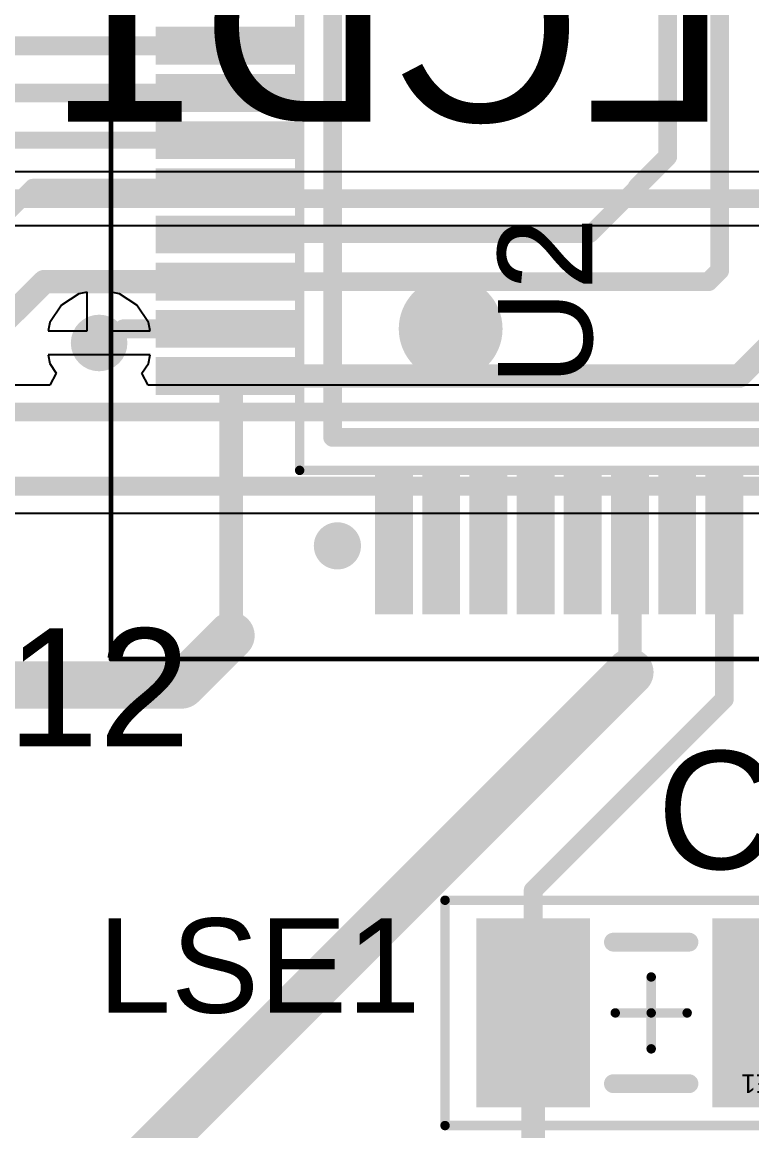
# Model space of a CAD drawing. Header units: inches. Extents: x 0 to 7.57, y 0 to 3.51.
# Drawn here: x 1.0339 to 1.3382, y 1.185 to 1.6476 of the extents above; entities that cross this region are included whole.
import ezdxf

# ---------------------------------------------------------------- set-up
doc = ezdxf.new("R2010")
doc.units = ezdxf.units.IN
doc.header["$MEASUREMENT"] = 0
for name, color, linetype in [('Bottom Courtyard', 56, 'Continuous'), ('Bottom Solder', 6, 'Continuous'), ('L1', 1, 'Continuous'), ('L2', 5, 'Continuous'), ('Top Courtyard', 56, 'Continuous'), ('Top Overlay', 2, 'Continuous'), ('Top Paste', 8, 'Continuous'), ('Top Solder', 216, 'Continuous'), ('Via Holes', 16, 'Continuous')]:
    doc.layers.add(name, color=color, linetype=linetype)
doc.styles.add('Arial', font='', dxfattribs={"height": 0.2})
doc.styles.get('Arial').set_extended_font_data('Arial')

# ---------------------------------------------------------------- blocks, each defined once
blk = doc.blocks.new('STM32U575VI_6')
at = {"layer": 'L1'}
for points in [[(-0.242126, 0.27561025), (-0.242126, 0.33368115), (-0.230315, 0.33368115), (-0.230315, 0.27561025)], [(-0.2224409, 0.27561025), (-0.2224409, 0.33368115), (-0.2106299, 0.33368115), (-0.2106299, 0.27561025)], [(-0.2027559, 0.27561025), (-0.2027559, 0.33368115), (-0.1909449, 0.33368115), (-0.1909449, 0.27561025)], [(-0.1830709, 0.27561025), (-0.1830709, 0.33368115), (-0.1712599, 0.33368115), (-0.1712599, 0.27561025)], [(-0.1633858, 0.27561025), (-0.1633858, 0.33368115), (-0.1515748, 0.33368115), (-0.1515748, 0.27561025)], [(-0.1437008, 0.27561025), (-0.1437008, 0.33368115), (-0.1318898, 0.33368115), (-0.1318898, 0.27561025)], [(-0.1240157, 0.27561025), (-0.1240157, 0.33368115), (-0.1122047, 0.33368115), (-0.1122047, 0.27561025)], [(-0.1043307, 0.27561025), (-0.1043307, 0.33368115), (-0.0925197, 0.33368115), (-0.0925197, 0.27561025)], [(-0.33368115, 0.242126), (-0.27561025, 0.242126), (-0.27561025, 0.230315), (-0.33368115, 0.230315)], [(-0.33368115, 0.2224409), (-0.27561025, 0.2224409), (-0.27561025, 0.2106299), (-0.33368115, 0.2106299)], [(-0.33368115, 0.2027559), (-0.27561025, 0.2027559), (-0.27561025, 0.1909449), (-0.33368115, 0.1909449)], [(-0.33368115, 0.1830709), (-0.27561025, 0.1830709), (-0.27561025, 0.1712599), (-0.33368115, 0.1712599)], [(-0.33368115, 0.1633858), (-0.27561025, 0.1633858), (-0.27561025, 0.1515748), (-0.33368115, 0.1515748)], [(-0.33368115, 0.1437008), (-0.27561025, 0.1437008), (-0.27561025, 0.1318898), (-0.33368115, 0.1318898)], [(-0.33368115, 0.1240157), (-0.27561025, 0.1240157), (-0.27561025, 0.1122047), (-0.33368115, 0.1122047)], [(-0.33368115, 0.1043307), (-0.27561025, 0.1043307), (-0.27561025, 0.0925197), (-0.33368115, 0.0925197)]]:
    blk.add_hatch(color=1, dxfattribs=at).paths.add_polyline_path(points)
at = {"layer": 'Top Paste'}
for points in [[(-0.242126, 0.27561025), (-0.242126, 0.33368115), (-0.230315, 0.33368115), (-0.230315, 0.27561025)], [(-0.2224409, 0.27561025), (-0.2224409, 0.33368115), (-0.2106299, 0.33368115), (-0.2106299, 0.27561025)], [(-0.2027559, 0.27561025), (-0.2027559, 0.33368115), (-0.1909449, 0.33368115), (-0.1909449, 0.27561025)], [(-0.1830709, 0.27561025), (-0.1830709, 0.33368115), (-0.1712599, 0.33368115), (-0.1712599, 0.27561025)], [(-0.1633858, 0.27561025), (-0.1633858, 0.33368115), (-0.1515748, 0.33368115), (-0.1515748, 0.27561025)], [(-0.1437008, 0.27561025), (-0.1437008, 0.33368115), (-0.1318898, 0.33368115), (-0.1318898, 0.27561025)], [(-0.1240157, 0.27561025), (-0.1240157, 0.33368115), (-0.1122047, 0.33368115), (-0.1122047, 0.27561025)], [(-0.1043307, 0.27561025), (-0.1043307, 0.33368115), (-0.0925197, 0.33368115), (-0.0925197, 0.27561025)], [(-0.33368115, 0.242126), (-0.27561025, 0.242126), (-0.27561025, 0.230315), (-0.33368115, 0.230315)], [(-0.33368115, 0.2224409), (-0.27561025, 0.2224409), (-0.27561025, 0.2106299), (-0.33368115, 0.2106299)], [(-0.33368115, 0.2027559), (-0.27561025, 0.2027559), (-0.27561025, 0.1909449), (-0.33368115, 0.1909449)], [(-0.33368115, 0.1830709), (-0.27561025, 0.1830709), (-0.27561025, 0.1712599), (-0.33368115, 0.1712599)], [(-0.33368115, 0.1633858), (-0.27561025, 0.1633858), (-0.27561025, 0.1515748), (-0.33368115, 0.1515748)], [(-0.33368115, 0.1437008), (-0.27561025, 0.1437008), (-0.27561025, 0.1318898), (-0.33368115, 0.1318898)], [(-0.33368115, 0.1240157), (-0.27561025, 0.1240157), (-0.27561025, 0.1122047), (-0.33368115, 0.1122047)], [(-0.33368115, 0.1043307), (-0.27561025, 0.1043307), (-0.27561025, 0.0925197), (-0.33368115, 0.0925197)]]:
    blk.add_hatch(color=8, dxfattribs=at).paths.add_polyline_path(points)
at = {"layer": 'Top Solder'}
for points in [[(-0.244126, 0.27361025), (-0.244126, 0.33568115), (-0.228315, 0.33568115), (-0.228315, 0.27361025)], [(-0.2244409, 0.27361025), (-0.2244409, 0.33568115), (-0.2086299, 0.33568115), (-0.2086299, 0.27361025)], [(-0.2047559, 0.27361025), (-0.2047559, 0.33568115), (-0.1889449, 0.33568115), (-0.1889449, 0.27361025)], [(-0.1850709, 0.27361025), (-0.1850709, 0.33568115), (-0.1692599, 0.33568115), (-0.1692599, 0.27361025)], [(-0.1653858, 0.27361025), (-0.1653858, 0.33568115), (-0.1495748, 0.33568115), (-0.1495748, 0.27361025)], [(-0.1457008, 0.27361025), (-0.1457008, 0.33568115), (-0.1298898, 0.33568115), (-0.1298898, 0.27361025)], [(-0.1260157, 0.27361025), (-0.1260157, 0.33568115), (-0.1102047, 0.33568115), (-0.1102047, 0.27361025)], [(-0.1063307, 0.27361025), (-0.1063307, 0.33568115), (-0.0905197, 0.33568115), (-0.0905197, 0.27361025)], [(-0.33568115, 0.244126), (-0.27361025, 0.244126), (-0.27361025, 0.228315), (-0.33568115, 0.228315)], [(-0.33568115, 0.2244409), (-0.27361025, 0.2244409), (-0.27361025, 0.2086299), (-0.33568115, 0.2086299)], [(-0.33568115, 0.2047559), (-0.27361025, 0.2047559), (-0.27361025, 0.1889449), (-0.33568115, 0.1889449)], [(-0.33568115, 0.1850709), (-0.27361025, 0.1850709), (-0.27361025, 0.1692599), (-0.33568115, 0.1692599)], [(-0.33568115, 0.1653858), (-0.27361025, 0.1653858), (-0.27361025, 0.1495748), (-0.33568115, 0.1495748)], [(-0.33568115, 0.1457008), (-0.27361025, 0.1457008), (-0.27361025, 0.1298898), (-0.33568115, 0.1298898)], [(-0.33568115, 0.1260157), (-0.27361025, 0.1260157), (-0.27361025, 0.1102047), (-0.33568115, 0.1102047)], [(-0.33568115, 0.1063307), (-0.27361025, 0.1063307), (-0.27361025, 0.0905197), (-0.33568115, 0.0905197)]]:
    blk.add_hatch(color=216, dxfattribs=at).paths.add_polyline_path(points)
at = {"layer": 'Top Courtyard'}
for points in [[(-0.3543307, 0.3543307, 0.0019685, 0.0019685, 0), (-0.3543307, -0.3543307, 0.0019685, 0.0019685, 0)], [(-0.3543307, 0.3543307, 0.0019685, 0.0019685, 0), (0.3543307, 0.3543307, 0.0019685, 0.0019685, 0)], [(-0.2755906, 0.2755906, 0.003937, 0.003937, 0), (-0.2755906, -0.2755906, 0.003937, 0.003937, 0)], [(-0.2755906, 0.2755906, 0.003937, 0.003937, 0), (0.2755906, 0.2755906, 0.003937, 0.003937, 0)]]:
    blk.add_lwpolyline(points, format="xyseb", dxfattribs=at)
for points in [[(-0.3548228, 0.3543307, 0.0009842, 0.0009842, 1), (-0.3538386, 0.3543307, 0.0009842, 0.0009842, 1)], [(-0.3548228, 0.3543307, 0.0009842, 0.0009842, 1), (-0.3538386, 0.3543307, 0.0009842, 0.0009842, 1)], [(-0.2765748, 0.2755906, 0.0019685, 0.0019685, 1), (-0.2746064, 0.2755906, 0.0019685, 0.0019685, 1)], [(-0.2765748, 0.2755906, 0.0019685, 0.0019685, 1), (-0.2746064, 0.2755906, 0.0019685, 0.0019685, 1)]]:
    blk.add_lwpolyline(points, format="xyseb", close=True, dxfattribs=at)
at = {"layer": 'Top Overlay'}
for points in [[(-0.3031496, 0.2598425, 0.011811, 0.011811, 1), (-0.3110236, 0.2598425, 0.011811, 0.011811, 1)], [(-0.3139763, 0.2598425, 0.0059055, 0.0059055, 1), (-0.3080709, 0.2598425, 0.0059055, 0.0059055, 1)], [(-0.3061023, 0.2598425, 0.0059055, 0.0059055, 1), (-0.3001969, 0.2598425, 0.0059055, 0.0059055, 1)], [(-0.2637795, 0.261811, 0.003937, 0.003937, 1), (-0.2598425, 0.261811, 0.003937, 0.003937, 1)], [(-0.2637795, 0.261811, 0.003937, 0.003937, 1), (-0.2598425, 0.261811, 0.003937, 0.003937, 1)], [(-0.2066929, 0.2125984, 0.023622, 0.023622, 1), (-0.2263779, 0.2125984, 0.023622, 0.023622, 1)], [(-0.2322834, 0.2125984, 0.011811, 0.011811, 1), (-0.2204724, 0.2125984, 0.011811, 0.011811, 1)], [(-0.2125984, 0.2125984, 0.011811, 0.011811, 1), (-0.2007874, 0.2125984, 0.011811, 0.011811, 1)]]:
    blk.add_lwpolyline(points, format="xyseb", close=True, dxfattribs=at)
for points in [[(-0.261811, 0.261811, 0.007874, 0.007874, 0), (0.261811, 0.261811, 0.007874, 0.007874, 0)], [(-0.261811, 0.261811, 0.007874, 0.007874, 0), (-0.261811, -0.261811, 0.007874, 0.007874, 0)]]:
    blk.add_lwpolyline(points, format="xyseb", dxfattribs=at)
at = {"layer": 'Top Courtyard', "style": 'Arial'}
blk.add_text('U2', height=0.0393701, dxfattribs=at).set_placement((-0.2401571, 0.1535433))
blk = doc.blocks.new('SC_32S32_768_H_20PPM12_5_F_42')
at = {"layer": 'L1'}
for points in [[(-0.06889765, -0.03543305), (-0.06889765, 0.03543305), (-0.02952755, 0.03543305), (-0.02952755, -0.03543305)], [(0.02952755, -0.03543305), (0.02952755, 0.03543305), (0.06889765, 0.03543305), (0.06889765, -0.03543305)]]:
    blk.add_hatch(color=1, dxfattribs=at).paths.add_polyline_path(points)
at = {"layer": 'Top Paste'}
for points in [[(-0.06889765, -0.03543305), (-0.06889765, 0.03543305), (-0.02952755, 0.03543305), (-0.02952755, -0.03543305)], [(0.02952755, -0.03543305), (0.02952755, 0.03543305), (0.06889765, 0.03543305), (0.06889765, -0.03543305)]]:
    blk.add_hatch(color=8, dxfattribs=at).paths.add_polyline_path(points)
at = {"layer": 'Top Solder'}
for points in [[(-0.07289765, -0.03943305), (-0.07289765, 0.03943305), (-0.02552755, 0.03943305), (-0.02552755, -0.03943305)], [(0.02552755, -0.03943305), (0.02552755, 0.03943305), (0.07289765, 0.03943305), (0.07289765, -0.03943305)]]:
    blk.add_hatch(color=216, dxfattribs=at).paths.add_polyline_path(points)
at = {"layer": 'Top Courtyard'}
for points in [[(0.0859921, 0.047, 0.003937, 0.003937, 0), (-0.087, 0.047, 0.003937, 0.003937, 0)], [(-0.087, 0.047, 0.003937, 0.003937, 0), (-0.087, -0.047, 0.003937, 0.003937, 0)], [(0.0859921, 0.047, 0.003937, 0.003937, 0), (0.0859921, -0.047, 0.003937, 0.003937, 0)], [(0, 0.015, 0.003937, 0.003937, 0), (0, 0, 0.003937, 0.003937, 0)], [(0, 0, 0.003937, 0.003937, 0), (-0.015, 0, 0.003937, 0.003937, 0)], [(0.015, 0, 0.003937, 0.003937, 0), (0, 0, 0.003937, 0.003937, 0)], [(0, 0, 0.003937, 0.003937, 0), (0, -0.015, 0.003937, 0.003937, 0)], [(0.0859921, -0.047, 0.003937, 0.003937, 0), (-0.087, -0.047, 0.003937, 0.003937, 0)]]:
    blk.add_lwpolyline(points, format="xyseb", dxfattribs=at)
for points in [[(-0.0879842, 0.047, 0.0019685, 0.0019685, 1), (-0.0860158, 0.047, 0.0019685, 0.0019685, 1)], [(-0.0879842, 0.047, 0.0019685, 0.0019685, 1), (-0.0860158, 0.047, 0.0019685, 0.0019685, 1)], [(0.0850079, 0.047, 0.0019685, 0.0019685, 1), (0.0869763, 0.047, 0.0019685, 0.0019685, 1)], [(0.0850079, 0.047, 0.0019685, 0.0019685, 1), (0.0869763, 0.047, 0.0019685, 0.0019685, 1)], [(-0.0009842, 0.015, 0.0019685, 0.0019685, 1), (0.0009842, 0.015, 0.0019685, 0.0019685, 1)], [(-0.0159842, 0, 0.0019685, 0.0019685, 1), (-0.0140158, 0, 0.0019685, 0.0019685, 1)], [(-0.0009842, 0, 0.0019685, 0.0019685, 1), (0.0009842, 0, 0.0019685, 0.0019685, 1)], [(-0.0009842, 0, 0.0019685, 0.0019685, 1), (0.0009842, 0, 0.0019685, 0.0019685, 1)], [(-0.0009842, 0, 0.0019685, 0.0019685, 1), (0.0009842, 0, 0.0019685, 0.0019685, 1)], [(-0.0009842, 0, 0.0019685, 0.0019685, 1), (0.0009842, 0, 0.0019685, 0.0019685, 1)], [(0.0140158, 0, 0.0019685, 0.0019685, 1), (0.0159842, 0, 0.0019685, 0.0019685, 1)], [(-0.0009842, -0.015, 0.0019685, 0.0019685, 1), (0.0009842, -0.015, 0.0019685, 0.0019685, 1)], [(-0.0879842, -0.047, 0.0019685, 0.0019685, 1), (-0.0860158, -0.047, 0.0019685, 0.0019685, 1)], [(-0.0879842, -0.047, 0.0019685, 0.0019685, 1), (-0.0860158, -0.047, 0.0019685, 0.0019685, 1)], [(0.0850079, -0.047, 0.0019685, 0.0019685, 1), (0.0869763, -0.047, 0.0019685, 0.0019685, 1)], [(0.0850079, -0.047, 0.0019685, 0.0019685, 1), (0.0869763, -0.047, 0.0019685, 0.0019685, 1)]]:
    blk.add_lwpolyline(points, format="xyseb", close=True, dxfattribs=at)
at = {"layer": 'Top Overlay'}
for points in [[(-0.087, 0.047, 0.003937, 0.003937, 0), (-0.087, 0, 0.003937, 0.003937, 0)], [(0.086, 0.047, 0.003937, 0.003937, 0), (-0.0866142, 0.047, 0.003937, 0.003937, 0)], [(0.086, 0.047, 0.003937, 0.003937, 0), (0.086, -0.047, 0.003937, 0.003937, 0)], [(0.015748, 0.0295276, 0.007874, 0.007874, 0), (-0.015748, 0.0295276, 0.007874, 0.007874, 0)], [(-0.087, 0, 0.003937, 0.003937, 0), (-0.087, -0.047, 0.003937, 0.003937, 0)], [(0.015748, -0.0295276, 0.007874, 0.007874, 0), (-0.015748, -0.0295276, 0.007874, 0.007874, 0)], [(0.086, -0.047, 0.003937, 0.003937, 0), (-0.0866142, -0.047, 0.003937, 0.003937, 0)]]:
    blk.add_lwpolyline(points, format="xyseb", dxfattribs=at)
for points in [[(-0.0879842, 0.047, 0.0019685, 0.0019685, 1), (-0.0860158, 0.047, 0.0019685, 0.0019685, 1)], [(-0.0875984, 0.047, 0.0019685, 0.0019685, 1), (-0.08563, 0.047, 0.0019685, 0.0019685, 1)], [(0.0850158, 0.047, 0.0019685, 0.0019685, 1), (0.0869842, 0.047, 0.0019685, 0.0019685, 1)], [(0.0850158, 0.047, 0.0019685, 0.0019685, 1), (0.0869842, 0.047, 0.0019685, 0.0019685, 1)], [(-0.0177165, 0.0295276, 0.003937, 0.003937, 1), (-0.0137795, 0.0295276, 0.003937, 0.003937, 1)], [(0.0137795, 0.0295276, 0.003937, 0.003937, 1), (0.0177165, 0.0295276, 0.003937, 0.003937, 1)], [(-0.0879842, 0, 0.0019685, 0.0019685, 1), (-0.0860158, 0, 0.0019685, 0.0019685, 1)], [(-0.0879842, 0, 0.0019685, 0.0019685, 1), (-0.0860158, 0, 0.0019685, 0.0019685, 1)], [(-0.0177165, -0.0295276, 0.003937, 0.003937, 1), (-0.0137795, -0.0295276, 0.003937, 0.003937, 1)], [(0.0137795, -0.0295276, 0.003937, 0.003937, 1), (0.0177165, -0.0295276, 0.003937, 0.003937, 1)], [(-0.0879842, -0.047, 0.0019685, 0.0019685, 1), (-0.0860158, -0.047, 0.0019685, 0.0019685, 1)], [(-0.0875984, -0.047, 0.0019685, 0.0019685, 1), (-0.08563, -0.047, 0.0019685, 0.0019685, 1)], [(0.0850158, -0.047, 0.0019685, 0.0019685, 1), (0.0869842, -0.047, 0.0019685, 0.0019685, 1)], [(0.0850158, -0.047, 0.0019685, 0.0019685, 1), (0.0869842, -0.047, 0.0019685, 0.0019685, 1)]]:
    blk.add_lwpolyline(points, format="xyseb", close=True, dxfattribs=at)
at = {"layer": 'Top Courtyard', "style": 'Arial'}
blk.add_text('LSE1', height=0.007874, dxfattribs=at).set_placement((-0.0644252, 0.0255742))
blk = doc.blocks.new('FMC_160LCD_V2_B_46')
at = {"layer": 'Bottom Courtyard', "style": 'Arial', "text_generation_flag": 2}
blk.add_text('LCD1', height=0.0787402, rotation=180, dxfattribs=at).set_placement((0.5610236, 0.0473535))

msp = doc.modelspace()

# ---------------------------------------------------------------- hatches: boundary and pattern name
at = {"layer": 'Bottom Solder'}
h = msp.add_hatch(color=6, dxfattribs=at)
edge = h.paths.add_edge_path()
edge.add_arc((1.0659449, 1.5137795), 0.0099055, 0, 360)
at = {"layer": 'L1'}
h = msp.add_hatch(color=1, dxfattribs=at)
edge = h.paths.add_edge_path()
edge.add_arc((1.0659449, 1.5137795), 0.011811, 0, 360)
at = {"layer": 'L2'}
h = msp.add_hatch(color=5, dxfattribs=at)
edge = h.paths.add_edge_path()
edge.add_arc((1.0659449, 1.5137795), 0.011811, 0, 360)
at = {"layer": 'Top Solder'}
h = msp.add_hatch(color=216, dxfattribs=at)
edge = h.paths.add_edge_path()
edge.add_arc((1.0659449, 1.5137795), 0.0099055, 0, 360)
at = {"layer": 'Via Holes'}
h = msp.add_hatch(color=7, dxfattribs=at)
edge = h.paths.add_edge_path()
edge.add_arc((1.0659449, 1.5137795), 0.0059055, 0, 360)

# ---------------------------------------------------------------- linework, layer by layer
at = {"layer": 'L1'}
for points in [[(1.3031496, 1.5915355, 0.007874, 0.007874, 0), (1.3031496, 1.7490158, 0.007874, 0.007874, 0)], [(1.3248031, 1.5439825, 0.007874, 0.007874, 0), (1.3248031, 1.7404662, 0.007874, 0.007874, 0)], [(1.0097952, 1.6377952, 0.007874, 0.007874, 0), (1.1205511, 1.6377952, 0.007874, 0.007874, 0)], [(1.0251102, 1.6181102, 0.007874, 0.007874, 0), (1.1205511, 1.6181102, 0.007874, 0.007874, 0)], [(1.0294251, 1.5984251, 0.0070866, 0.0070866, 0), (1.1205511, 1.5984251, 0.0070866, 0.0070866, 0)], [(1.2903542, 1.5787401, 0.007874, 0.007874, 0), (1.3031496, 1.5915355, 0.007874, 0.007874, 0)], [(0.9845451, 1.525, 0.0070866, 0.0070866, 0), (1.0382852, 1.5787401, 0.0070866, 0.0070866, 0)], [(1.0382852, 1.5787401, 0.0070866, 0.0070866, 0), (1.1205511, 1.5787401, 0.0070866, 0.0070866, 0)], [(1.2706691, 1.559055, 0.0070866, 0.0070866, 0), (1.2903542, 1.5787401, 0.0070866, 0.0070866, 0)], [(1.1205511, 1.559055, 0.0070866, 0.0070866, 0), (1.2706691, 1.559055, 0.0070866, 0.0070866, 0)], [(1.3201906, 1.53937, 0.007874, 0.007874, 0), (1.3248031, 1.5439825, 0.007874, 0.007874, 0)], [(0.9767306, 1.473, 0.0098425, 0.0098425, 0), (1.0431006, 1.53937, 0.0098425, 0.0098425, 0)], [(1.0431006, 1.53937, 0.0098425, 0.0098425, 0), (1.1205511, 1.53937, 0.0098425, 0.0098425, 0)], [(1.1205511, 1.53937, 0.007874, 0.007874, 0), (1.3201906, 1.53937, 0.007874, 0.007874, 0)], [(1.3329999, 1.4999999, 0.0098425, 0.0098425, 0), (1.3714434, 1.5384434, 0.0098425, 0.0098425, 0)], [(1.0702063, 1.5137795, 0.007874, 0.007874, 0), (1.0761118, 1.519685, 0.007874, 0.007874, 0)], [(1.0761118, 1.519685, 0.007874, 0.007874, 0), (1.1205511, 1.519685, 0.007874, 0.007874, 0)], [(1.0659449, 1.5137795, 0.007874, 0.007874, 0), (1.0702063, 1.5137795, 0.007874, 0.007874, 0)], [(1.1205511, 1.4999999, 0.0098425, 0.0098425, 0), (1.121, 1.4999999, 0.0098425, 0.0098425, 0)], [(1.121, 1.3916693, 0.0098425, 0.0098425, 0), (1.121, 1.4999999, 0.0098425, 0.0098425, 0)], [(1.121, 1.4999999, 0.0098425, 0.0098425, 0), (1.3329999, 1.4999999, 0.0098425, 0.0098425, 0)], [(1.2874015, 1.4301181, 0.0098425, 0.0098425, 0), (1.2874015, 1.4315747, 0.0098425, 0.0098425, 0)], [(1.2874015, 1.4301181, 0.0098425, 0.0098425, 0), (1.2874016, 1.430118, 0.0098425, 0.0098425, 0)], [(1.2874016, 1.3764016, 0.0098425, 0.0098425, 0), (1.2874016, 1.430118, 0.0098425, 0.0098425, 0)], [(1.3267716, 1.3651575, 0.007874, 0.007874, 0), (1.3267716, 1.4315747, 0.007874, 0.007874, 0)], [(1.1003937, 1.371063, 0.019685, 0.019685, 0), (1.121, 1.3916693, 0.019685, 0.019685, 0)], [(1.0625749, 1.1515749, 0.019685, 0.019685, 0), (1.2874016, 1.3764016, 0.019685, 0.019685, 0)], [(0.9213386, 1.371063, 0.019685, 0.019685, 0), (1.1003937, 1.371063, 0.019685, 0.019685, 0)], [(1.2470473, 1.2854332, 0.007874, 0.007874, 0), (1.3267716, 1.3651575, 0.007874, 0.007874, 0)], [(1.2470473, 1.2342519, 0.007874, 0.007874, 0), (1.2470473, 1.2854332, 0.007874, 0.007874, 0)], [(1.2470473, 1.1447639, 0.0098425, 0.0098425, 0), (1.2470473, 1.2342519, 0.0098425, 0.0098425, 0)]]:
    msp.add_lwpolyline(points, format="xyseb", dxfattribs=at)
for points in [[(1.1185826, 1.6377952, 0.003937, 0.003937, 1), (1.1225196, 1.6377952, 0.003937, 0.003937, 1)], [(1.1185826, 1.6181102, 0.003937, 0.003937, 1), (1.1225196, 1.6181102, 0.003937, 0.003937, 1)], [(1.1187795, 1.5984251, 0.0035433, 0.0035433, 1), (1.1223227, 1.5984251, 0.0035433, 0.0035433, 1)], [(1.3011811, 1.5915355, 0.003937, 0.003937, 1), (1.3051181, 1.5915355, 0.003937, 0.003937, 1)], [(1.3011811, 1.5915355, 0.003937, 0.003937, 1), (1.3051181, 1.5915355, 0.003937, 0.003937, 1)], [(1.0365136, 1.5787401, 0.0035433, 0.0035433, 1), (1.0400568, 1.5787401, 0.0035433, 0.0035433, 1)], [(1.0365136, 1.5787401, 0.0035433, 0.0035433, 1), (1.0400568, 1.5787401, 0.0035433, 0.0035433, 1)], [(1.1187795, 1.5787401, 0.0035433, 0.0035433, 1), (1.1223227, 1.5787401, 0.0035433, 0.0035433, 1)], [(1.2883857, 1.5787401, 0.003937, 0.003937, 1), (1.2923227, 1.5787401, 0.003937, 0.003937, 1)], [(1.2885826, 1.5787401, 0.0035433, 0.0035433, 1), (1.2921258, 1.5787401, 0.0035433, 0.0035433, 1)], [(1.1187795, 1.559055, 0.0035433, 0.0035433, 1), (1.1223227, 1.559055, 0.0035433, 0.0035433, 1)], [(1.2688975, 1.559055, 0.0035433, 0.0035433, 1), (1.2724407, 1.559055, 0.0035433, 0.0035433, 1)], [(1.2688975, 1.559055, 0.0035433, 0.0035433, 1), (1.2724407, 1.559055, 0.0035433, 0.0035433, 1)], [(1.3228346, 1.5439825, 0.003937, 0.003937, 1), (1.3267716, 1.5439825, 0.003937, 0.003937, 1)], [(1.3228346, 1.5439825, 0.003937, 0.003937, 1), (1.3267716, 1.5439825, 0.003937, 0.003937, 1)], [(1.04064, 1.53937, 0.0049212, 0.0049212, 1), (1.0455612, 1.53937, 0.0049212, 0.0049212, 1)], [(1.04064, 1.53937, 0.0049212, 0.0049212, 1), (1.0455612, 1.53937, 0.0049212, 0.0049212, 1)], [(1.1180905, 1.53937, 0.0049212, 0.0049212, 1), (1.1230117, 1.53937, 0.0049212, 0.0049212, 1)], [(1.1185826, 1.53937, 0.003937, 0.003937, 1), (1.1225196, 1.53937, 0.003937, 0.003937, 1)], [(1.3182221, 1.53937, 0.003937, 0.003937, 1), (1.3221591, 1.53937, 0.003937, 0.003937, 1)], [(1.3182221, 1.53937, 0.003937, 0.003937, 1), (1.3221591, 1.53937, 0.003937, 0.003937, 1)], [(1.0741433, 1.519685, 0.003937, 0.003937, 1), (1.0780803, 1.519685, 0.003937, 0.003937, 1)], [(1.0741433, 1.519685, 0.003937, 0.003937, 1), (1.0780803, 1.519685, 0.003937, 0.003937, 1)], [(1.1185826, 1.519685, 0.003937, 0.003937, 1), (1.1225196, 1.519685, 0.003937, 0.003937, 1)], [(1.0639764, 1.5137795, 0.003937, 0.003937, 1), (1.0679134, 1.5137795, 0.003937, 0.003937, 1)], [(1.0682378, 1.5137795, 0.003937, 0.003937, 1), (1.0721748, 1.5137795, 0.003937, 0.003937, 1)], [(1.0682378, 1.5137795, 0.003937, 0.003937, 1), (1.0721748, 1.5137795, 0.003937, 0.003937, 1)], [(1.1180905, 1.4999999, 0.0049212, 0.0049212, 1), (1.1230117, 1.4999999, 0.0049212, 0.0049212, 1)], [(1.1185394, 1.4999999, 0.0049212, 0.0049212, 1), (1.1234606, 1.4999999, 0.0049212, 0.0049212, 1)], [(1.1185394, 1.4999999, 0.0049212, 0.0049212, 1), (1.1234606, 1.4999999, 0.0049212, 0.0049212, 1)], [(1.1185394, 1.4999999, 0.0049212, 0.0049212, 1), (1.1234606, 1.4999999, 0.0049212, 0.0049212, 1)], [(1.3305393, 1.4999999, 0.0049212, 0.0049212, 1), (1.3354605, 1.4999999, 0.0049212, 0.0049212, 1)], [(1.3305393, 1.4999999, 0.0049212, 0.0049212, 1), (1.3354605, 1.4999999, 0.0049212, 0.0049212, 1)], [(1.2849409, 1.4315747, 0.0049212, 0.0049212, 1), (1.2898621, 1.4315747, 0.0049212, 0.0049212, 1)], [(1.2849409, 1.4301181, 0.0049212, 0.0049212, 1), (1.2898621, 1.4301181, 0.0049212, 0.0049212, 1)], [(1.2849409, 1.4301181, 0.0049212, 0.0049212, 1), (1.2898621, 1.4301181, 0.0049212, 0.0049212, 1)], [(1.284941, 1.430118, 0.0049212, 0.0049212, 1), (1.2898622, 1.430118, 0.0049212, 0.0049212, 1)], [(1.284941, 1.430118, 0.0049212, 0.0049212, 1), (1.2898622, 1.430118, 0.0049212, 0.0049212, 1)], [(1.3248031, 1.4315747, 0.003937, 0.003937, 1), (1.3287401, 1.4315747, 0.003937, 0.003937, 1)], [(1.1160788, 1.3916693, 0.0098425, 0.0098425, 1), (1.1259212, 1.3916693, 0.0098425, 0.0098425, 1)], [(1.1185394, 1.3916693, 0.0049212, 0.0049212, 1), (1.1234606, 1.3916693, 0.0049212, 0.0049212, 1)], [(1.2824804, 1.3764016, 0.0098425, 0.0098425, 1), (1.2923228, 1.3764016, 0.0098425, 0.0098425, 1)], [(1.0954725, 1.371063, 0.0098425, 0.0098425, 1), (1.1053149, 1.371063, 0.0098425, 0.0098425, 1)], [(1.0954725, 1.371063, 0.0098425, 0.0098425, 1), (1.1053149, 1.371063, 0.0098425, 0.0098425, 1)], [(1.284941, 1.3764016, 0.0049212, 0.0049212, 1), (1.2898622, 1.3764016, 0.0049212, 0.0049212, 1)], [(1.3248031, 1.3651575, 0.003937, 0.003937, 1), (1.3287401, 1.3651575, 0.003937, 0.003937, 1)], [(1.3248031, 1.3651575, 0.003937, 0.003937, 1), (1.3287401, 1.3651575, 0.003937, 0.003937, 1)], [(1.2450788, 1.2854332, 0.003937, 0.003937, 1), (1.2490158, 1.2854332, 0.003937, 0.003937, 1)], [(1.2450788, 1.2854332, 0.003937, 0.003937, 1), (1.2490158, 1.2854332, 0.003937, 0.003937, 1)], [(1.2445867, 1.2342519, 0.0049212, 0.0049212, 1), (1.2495079, 1.2342519, 0.0049212, 0.0049212, 1)], [(1.2450788, 1.2342519, 0.003937, 0.003937, 1), (1.2490158, 1.2342519, 0.003937, 0.003937, 1)]]:
    msp.add_lwpolyline(points, format="xyseb", close=True, dxfattribs=at)
at = {"layer": 'L2'}
for p, q in [((1.5160681, 1.5852396), (0.8182179, 1.5852396)), ((0.912547, 1.5627604), (1.3829566, 1.5627604)), ((1.0574347, 1.534325), (1.05022, 1.5295044)), ((1.0609449, 1.5350232), (1.0574347, 1.534325)), ((1.0609449, 1.5187795), (1.0609449, 1.5350232)), ((1.0744551, 1.534325), (1.0709449, 1.5350232)), ((1.0709449, 1.5350232), (1.0709449, 1.5187795)), ((1.0816698, 1.5295044), (1.0744551, 1.534325)), ((1.05022, 1.5295044), (1.0453994, 1.5222897)), ((1.0864904, 1.5222897), (1.0816698, 1.5295044)), ((1.0453994, 1.5222897), (1.0447012, 1.5187795)), ((1.0871886, 1.5187795), (1.0864904, 1.5222897)), ((1.0447012, 1.5187795), (1.0609449, 1.5187795)), ((1.0709449, 1.5187795), (1.0871886, 1.5187795)), ((1.0871886, 1.5087795), (1.0447012, 1.5087795)), ((1.0447012, 1.5087795), (1.0453994, 1.5052693)), ((1.0864904, 1.5052693), (1.0871886, 1.5087795)), ((1.0453994, 1.5052693), (1.0480919, 1.5012396)), ((1.0837979, 1.5012396), (1.0864904, 1.5052693)), ((1.0480919, 1.5012396), (1.0454193, 1.4962396)), ((1.0864705, 1.4962396), (1.0837979, 1.5012396)), ((1.0454193, 1.4962396), (0.8072179, 1.4962396)), ((1.5240923, 1.4962396), (1.0864705, 1.4962396)), ((0.8687355, 1.4427604), (1.5800157, 1.4427604))]:
    msp.add_line(p, q, dxfattribs=at)
for points in [[(0.803, 1.574, 0.007874, 0.007874, 0), (1.5306929, 1.574, 0.007874, 0.007874, 0)], [(0.792, 1.485, 0.007874, 0.007874, 0), (1.578707, 1.485, 0.007874, 0.007874, 0)], [(0.796, 1.454, 0.007874, 0.007874, 0), (1.5800157, 1.454, 0.007874, 0.007874, 0)]]:
    msp.add_lwpolyline(points, format="xyseb", dxfattribs=at)

# ---------------------------------------------------------------- block references
for name, p, rotation in [('FMC_160LCD_V2_B_46', (1.8897638, 1.6535433), 180), ('STM32U575VI_6', (1.4251968, 1.7362204), 90), ('SC_32S32_768_H_20PPM12_5_F_42', (1.2962599, 1.2342519), 180)]:
    msp.add_blockref(name, p, dxfattribs=dict(rotation=rotation))

# ---------------------------------------------------------------- texts
at = {"layer": 'Top Overlay', "style": 'Arial'}
for s, height, p in [('C12', 0.0492126, (0.9778743, 1.3454804)), ('C9', 0.0492126, (1.2985697, 1.2942993)), ('LSE1', 0.0393701, (1.0654044, 1.2343213))]:
    msp.add_text(s, height=height, dxfattribs=at).set_placement(p)

doc.saveas('drawing.dxf')
